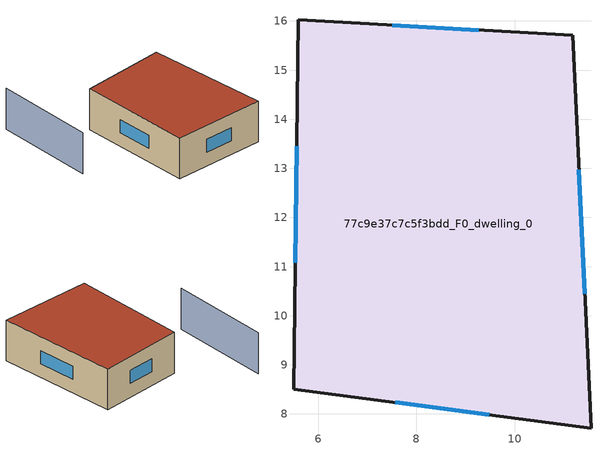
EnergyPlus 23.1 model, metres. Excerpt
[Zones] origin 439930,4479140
77c9e37c7c5f3bdd_F0_dwelling_0
 floor ground (EU_floor_Construction): 11.18,15.71 11.55,7.71 5.5,8.51 5.59,16.02 z0
 wall outside (EU_wall_Construction): 5.59,16.02 5.5,8.51 11.55,7.71 11.18,15.71 5.59,16.02 z0:3
 window (EU_Window_Construction): 5.56,13.45 5.53,11.08 / 9.27,15.82 7.51,15.91 / 11.43,10.45 11.31,12.97 / 7.57,8.24 9.48,7.99 z1.03:1.97
 roof outside (EU_roof_Construction): 11.55,7.71 11.18,15.71 5.59,16.02 5.5,8.51 z3
shading: 2.22,19.76 1.9,13.17 z0:3
[Building]
EU S2 Campaign: North Axis=0; Terrain=City; Solar Distribution=FullExterior
[Site:Location]
Madrid: Latitude=40.5; Longitude=-3.5; Time Zone=1; Elevation=609
[SizingPeriod:WeatherFileDays]
AnnualSizingPeriod: Begin Month=1; Begin Day of Month=1; End Month=12; End Day of Month=31; Day of Week for Start Day=Monday; Use Weather File Daylight Saving Period=No; Use Weather File Rain and Snow Indicators=No
[MATERIAL]
EU_InternalMass_Material: Roughness=MediumRough; Thickness=0.1; Conductivity=1; Density=1800; Specific Heat=900; Thermal Absorptance=0.9; Solar Absorptance=0.7; Visible Absorptance=0.7
[MATERIAL:NOMASS] Roughness=MediumRough; Thermal Absorptance=0.9; Solar Absorptance=0.7; Visible Absorptance=0.7
Name | Thermal Resistance
EU_wall_NoMass | 0.417311
EU_roof_NoMass | 0.356888
EU_floor_NoMass | 1.25
[WINDOWMATERIAL:SIMPLEGLAZINGSYSTEM]
EU_Window_SimpleGlazing: UFactor=3.792; Solar Heat Gain Coefficient=0.85; Visible Transmittance=0.85
[CONSTRUCTION]
EU_wall_Construction: EU_wall_NoMass
EU_roof_Construction: EU_roof_NoMass
EU_floor_Construction: EU_floor_NoMass
EU_InternalMass_Construction: EU_InternalMass_Material
EU_Window_Construction: EU_Window_SimpleGlazing
[ZONE]
77c9e37c7c5f3bdd_F0_dwelling_0: Type=1; Multiplier=1; Ceiling Height=autocalculate; Volume=135.181; Floor Area=autocalculate; Part of Total Floor Area=Yes
[INTERNALMASS]
77c9e37c7c5f3bdd_F0_dwelling_0_EU_InternalMass: Construction=EU_InternalMass_Construction; Zone or ZoneList=77c9e37c7c5f3bdd_F0_dwelling_0; Surface Area=45.0604
[OTHEREQUIPMENT]
EU_Step8_InternalGain_77c9e37c7c5f3bdd_F0_dwelling_0_f000: Fuel Type=Electricity; Zone or ZoneList or Space or SpaceList=77c9e37c7c5f3bdd_F0_dwelling_0; Schedule=EU_Step8_GainSchedule_77c9e37c7c5f3bdd_F0_dwelling_0_f000; Design Level Calculation Method=Watts/Area; Power per Zone Floor Area=1; Fraction Latent=0; Fraction Radiant=0; Fraction Lost=0; Carbon Dioxide Generation Rate=0; EndUse Subcategory=EU_Step8_InternalGains
[ZONEVENTILATION:DESIGNFLOWRATE]
EU_ConstantAir_77c9e37c7c5f3bdd_F0_dwelling_0: Zone or ZoneList or Space or SpaceList=77c9e37c7c5f3bdd_F0_dwelling_0; Schedule=EU_AlwaysOn; Design Flow Rate Calculation Method=AirChanges/Hour; Air Changes per Hour=0.64; Ventilation Type=Natural; Fan Pressure Rise=0; Fan Total Efficiency=1; Constant Term Coefficient=1; Temperature Term Coefficient=0; Velocity Term Coefficient=0; Velocity Squared Term Coefficient=0; Minimum Indoor Temperature=-100; Maximum Indoor Temperature=100; Delta Temperature=-100; Minimum Outdoor Temperature=-100; Maximum Outdoor Temperature=100; Maximum Wind Speed=40
[HVACTEMPLATE:THERMOSTAT]
EU_HeatOnly_77c9e37c7c5f3bdd_F0_dwelling_0: Constant Heating Setpoint=20; Constant Cooling Setpoint=50
[HVACTEMPLATE:ZONE:IDEALLOADSAIRSYSTEM]
77c9e37c7c5f3bdd_F0_dwelling_0: Template Thermostat=EU_HeatOnly_77c9e37c7c5f3bdd_F0_dwelling_0; System Availability Schedule=EU_AlwaysOn; Maximum Heating Supply Air Temperature=50; Minimum Cooling Supply Air Temperature=13; Maximum Heating Supply Air Humidity Ratio=0.0156; Minimum Cooling Supply Air Humidity Ratio=0.0077; Heating Limit=NoLimit; Cooling Limit=NoLimit; Heating Availability Schedule=EU_AlwaysOn; Cooling Availability Schedule=EU_CoolingOff; Dehumidification Control Type=ConstantSensibleHeatRatio; Cooling Sensible Heat Ratio=0.7; Dehumidification Setpoint=60; Humidification Control Type=None; Humidification Setpoint=30; Outdoor Air Method=None; Outdoor Air Flow Rate per Person=0.00944; Outdoor Air Flow Rate per Zone Floor Area=0; Outdoor Air Flow Rate per Zone=0; Demand Controlled Ventilation Type=None; Outdoor Air Economizer Type=NoEconomizer; Heat Recovery Type=None; Sensible Heat Recovery Effectiveness=0.7; Latent Heat Recovery Effectiveness=0.65
[SIZING:ZONE]
77c9e37c7c5f3bdd_F0_dwelling_0: Zone Cooling Design Supply Air Temperature Input Method=SupplyAirTemperature; Zone Cooling Design Supply Air Temperature=13; Zone Heating Design Supply Air Temperature Input Method=SupplyAirTemperature; Zone Heating Design Supply Air Temperature=50; Zone Cooling Design Supply Air Humidity Ratio=0.008; Zone Heating Design Supply Air Humidity Ratio=0.008; Cooling Design Air Flow Method=DesignDay; Cooling Design Air Flow Rate=0; Cooling Minimum Air Flow per Zone Floor Area=0.000762; Cooling Minimum Air Flow=0; Cooling Minimum Air Flow Fraction=0.2; Heating Design Air Flow Method=DesignDay; Heating Design Air Flow Rate=0; Heating Maximum Air Flow per Zone Floor Area=0.002032; Heating Maximum Air Flow=0.141576; Heating Maximum Air Flow Fraction=0.3; Account for Dedicated Outdoor Air System=No; Dedicated Outdoor Air System Control Strategy=NeutralSupplyAir; Dedicated Outdoor Air Low Setpoint Temperature for Design=autosize; Dedicated Outdoor Air High Setpoint Temperature for Design=autosize; Zone Load Sizing Method=Sensible Load Only No Latent Load; Zone Latent Cooling Design Supply Air Humidity Ratio Input Method=HumidityRatioDifference; Zone Cooling Design Supply Air Humidity Ratio Difference=0.005; Zone Latent Heating Design Supply Air Humidity Ratio Input Method=HumidityRatioDifference; Zone Humidification Design Supply Air Humidity Ratio Difference=0.005
[SCHEDULE:CONSTANT]
Name | Hourly Value
EU_AlwaysOn | 1
EU_CoolingOff | 0
[SCHEDULE:FILE]
EU_Step8_GainSchedule_77c9e37c7c5f3bdd_F0_dwelling_0_f000: File=../../schedules/77c9e37c7c5f3bdd/77c9e37c7c5f3bdd_F0_dwelling_0_f000_gain.csv; Column Number=1; Rows to Skip at Top=0; Number of Hours of Data=8760; Column Separator=Comma; Interpolate to Timestep=No; Minutes per Item=60; Adjust Schedule for Daylight Savings=Yes
